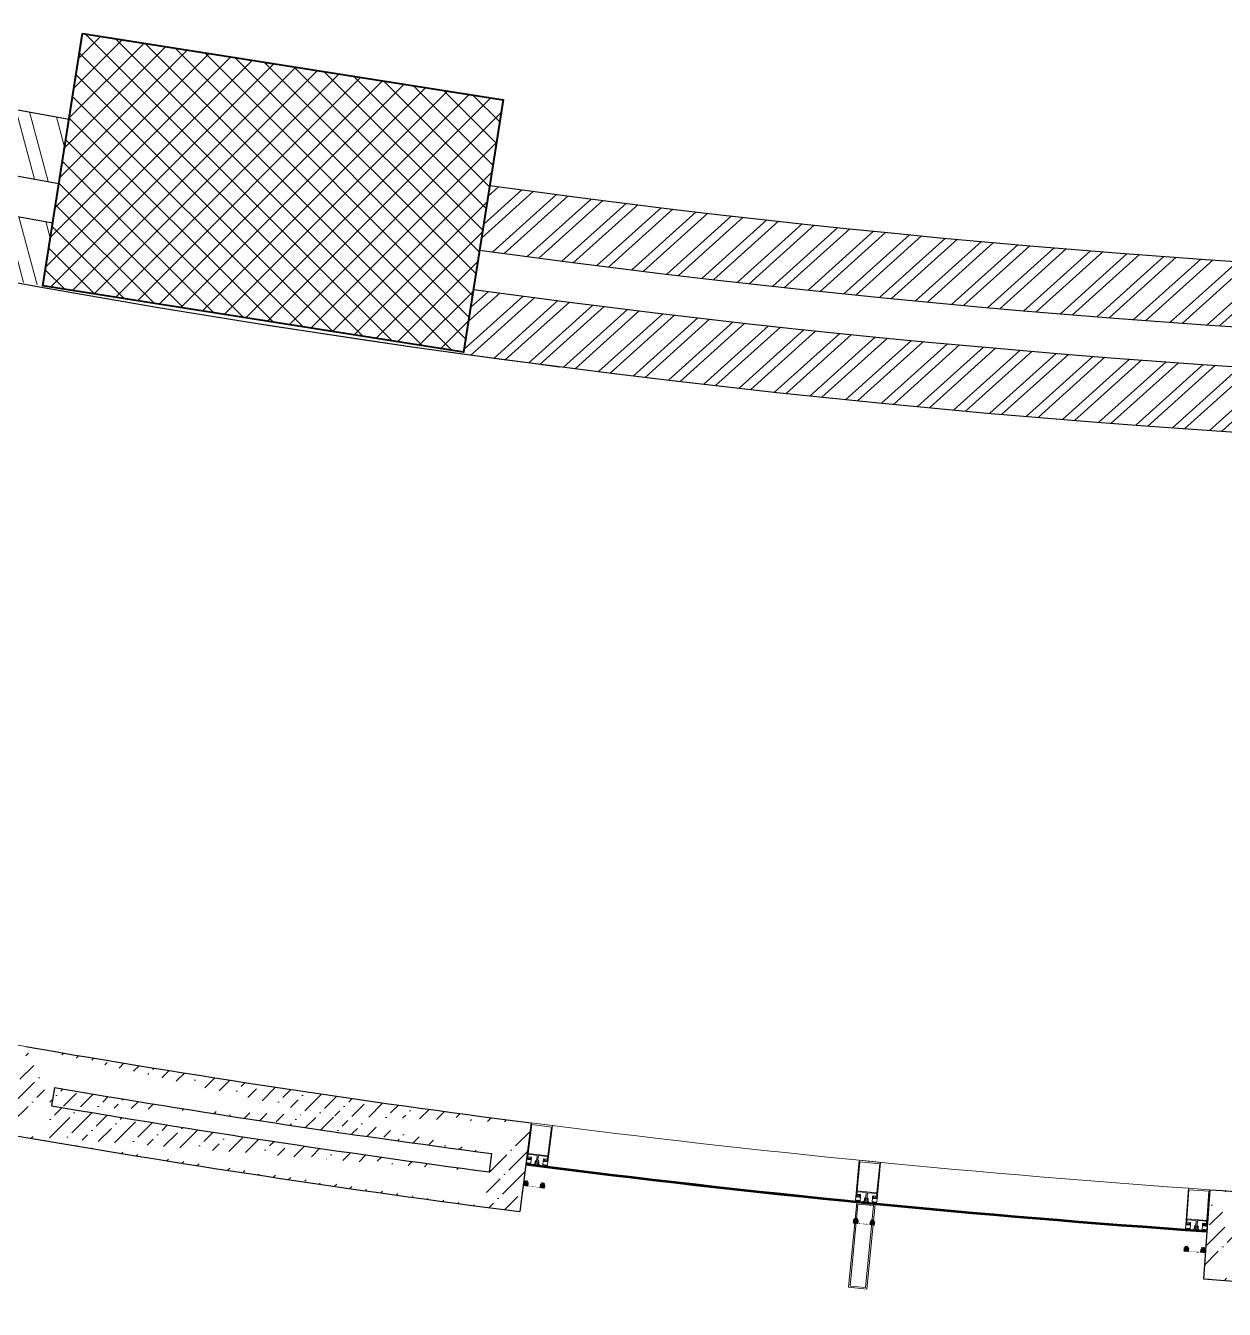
# Model space of a CAD drawing. Header units: millimetres. Extents: x 8275 to 147087, y -297470 to -191881.
# Drawn here: x 105736 to 109957, y -220217 to -215696 of the extents above; entities that cross this region are included whole.
import ezdxf

# ---------------------------------------------------------------- set-up
doc = ezdxf.new("R2010")
doc.units = ezdxf.units.MM
doc.header["$LTSCALE"] = 250
doc.header["$MEASUREMENT"] = 0
for name, color, linetype, lineweight in [('col', 6, 'Continuous', 40), ('hatch', 9, 'Continuous', 0), ('text', 7, 'Continuous', 9), ('wall', 1, 'Continuous', 30), ('win', 4, 'Continuous', 20)]:
    doc.layers.add(name, color=color, linetype=linetype, lineweight=lineweight)
pattern_1 = [(42, (335817.1, -378922.14), (-62.730994, 69.669827), []), (42, (335861.24, -378924.46), (-62.730994, 69.669827), [])]
pattern_2 = [(45, (-2190690.936, -138326.664), (23.20194126, 85.0737846), [109.375, -21.875, 0, -21.875])]

# ---------------------------------------------------------------- blocks, each defined once
blk = doc.blocks.new('A$C157F7572')
at = {"layer": 'hatch'}
h = blk.add_hatch(dxfattribs=at)
h.set_pattern_fill('ANSI37', color=256, scale=500)
h.paths.add_polyline_path([(-32609.5, 9417.4), (-31127.9, 9183.3), (-31268.4, 8294.3), (-32750, 8528.5)])
at = {"layer": 'col', "elevation": -13640.1}
blk.add_lwpolyline([(-32609.5, 9417.4), (-31127.9, 9183.3), (-31268.4, 8294.3), (-32750, 8528.5)], close=True, dxfattribs=at)

msp = doc.modelspace()

# ---------------------------------------------------------------- hatches: boundary and pattern name
at = {"layer": 'hatch'}
h = msp.add_hatch(dxfattribs=at)
h.set_pattern_fill('ANSI32', color=256, scale=350, angle=60, style=0)
h.set_pattern_definition([(105, (-2190690.94, -138326.66), (-126.777765, -33.97), []), (105, (-2190660, -138273.08), (-126.777765, -33.97), [])])
h.paths.add_polyline_path([(95115.3, -212482.3), (95345.3, -211988.2), (95345.3, -210624.8), (96706.7, -210624.8), (96810.9, -210394.8), (95115.3, -210394.8)])
edge = h.paths.add_edge_path()
edge.add_arc((112455.2, -179297), 37540.1, 243.79337, 259.87072)
edge.add_line((105853, -216251.9), (105888.9, -216024.7))
edge.add_arc((112455.2, -179297), 37310.1, 243.78571, 259.86364, ccw=False)
edge.add_line((95974.2, -212769.7), (95877.1, -212978.2))
edge = h.paths.add_edge_path()
edge.add_line((95725.5, -213303.9), (95356.9, -213132.4))
edge.add_arc((112357, -179527.8), 37660, 243.16577, 259.96707)
edge.add_line((105796.1, -216611.8), (105831.2, -216390.3))
edge.add_arc((112455.2, -179297), 37680.1, 243.79798, 259.87499, ccw=False)
edge.add_line((95818, -213105.2), (95725.5, -213303.9))
at = {"layer": 'hatch', "linetype": 'ByBlock', "ltscale": 100}
h = msp.add_hatch(dxfattribs=at)
h.set_pattern_fill('ANSI32', color=256, scale=250, angle=357)
h.set_pattern_definition(pattern_1)
h.paths.add_polyline_path([(117575.3, -216486.3), (117539.3, -216259.1, -0.068456), (107370.5, -216259), (107334.6, -216486.2, 0.068518)])
h = msp.add_hatch(dxfattribs=at)
h.set_pattern_fill('ANSI32', color=256, scale=250, angle=357)
h.set_pattern_definition(pattern_1)
h.paths.add_polyline_path([(117633.2, -216851.8), (117597.2, -216624.6, -0.068556), (107312.8, -216624.5), (107276.8, -216851.7, 0.002254), (107615.6, -216896.9, 0.066353)])
at = {"layer": 'hatch'}
h = msp.add_hatch(dxfattribs=at)
h.set_pattern_fill('ANSI36', color=256, scale=350, style=0)
h.set_pattern_definition(pattern_2)
edge = h.paths.add_edge_path()
edge.add_line((107352.3, -219857), (107352.2, -219857.2))
edge.add_line((107376.5, -219668.5), (107368.2, -219733))
edge.add_line((107516.3, -219560.7), (107476.2, -219873.1))
edge.add_line((105805.4, -219623.4), (105805.3, -219623.5))
edge.add_line((105837.9, -219436.2), (105826.8, -219500.2))
edge.add_line((105736.1, -219291.8), (105682.2, -219602.1))
edge.add_arc((112694.3, -179249.6), 40767.2, 260.31766, 262.5047)
edge.add_arc((112694.3, -179249.6), 40642.2, 260.14198, 262.68038)
edge.add_arc((112694.3, -179249.6), 40832.3, 260.31739, 262.50498)
edge.add_arc((112694.3, -179249.6), 40957.3, 260.14199, 262.68038)
h = msp.add_hatch(dxfattribs=at)
h.set_pattern_fill('ANSI36', color=256, scale=350, style=0)
h.set_pattern_definition(pattern_2)
edge = h.paths.add_edge_path()
edge.add_line((112177, -220203.6), (112177, -220203.8))
edge.add_line((112178.8, -220013.6), (112178.2, -220078.6))
edge.add_line((112305, -219890), (112302, -220205))
edge.add_line((110008.9, -220118.7), (110008.9, -220118.9))
edge.add_line((110022, -219929.2), (110017.5, -219994))
edge.add_line((109905.8, -219796.1), (109884.2, -220110.4))
edge.add_arc((112694.3, -179249.6), 40767.2, 266.24145, 268.10715)
edge.add_arc((112694.3, -179249.6), 40642.2, 266.06577, 268.10715)
edge.add_arc((112693.3, -179262.8), 40754, 268.10804, 269.27676)
edge.add_arc((112693.3, -179262.8), 40629, 268.10804, 269.4525)
edge.add_arc((112694.3, -179249.6), 40832.3, 266.24117, 268.10715)
edge.add_arc((112694.3, -179249.6), 40957.3, 266.06577, 268.10715)
edge.add_arc((112693.3, -179262.8), 40819, 268.10804, 269.27704)
edge.add_arc((112693.3, -179262.8), 40944, 268.10804, 269.4525)
at = {"layer": 'win', "extrusion": (-0.000336014, -0.002668, 0.999996)}
h = msp.add_hatch(dxfattribs=at)
h.set_pattern_fill('AR-HBONE', color=256, scale=0.411184, angle=172.8211, style=0)
h.set_pattern_definition([(217.8211452, (270594.8292, -187212.5082), (-0.290674576, -2.307775304), [4.934210527, -1.64473684]), (307.8211452, (270593.53, -187213.5168), (-0.290674576, -2.307775304), [4.934210527, -1.64473684])])
h.paths.add_polyline_path([(107495.7, -219768.2), (107495.4, -219770.2), (107500.9, -219770.9), (107501.1, -219768.9)], flags=16)
h.paths.add_polyline_path([(107559.5, -219776.2), (107559.2, -219778.3), (107553.8, -219777.6), (107554.1, -219775.6)], flags=16)
edge = h.paths.add_edge_path()
edge.add_arc((107504.1, -219783.6), 0.685, 172.8211, 352.8211, ccw=False)
edge.add_arc((107502.8, -219783.5), 0.685, 172.8211, 352.8211, ccw=False)
edge.add_arc((107501.4, -219783.3), 0.685, 172.8211, 352.8211, ccw=False)
edge.add_arc((107500, -219783.1), 0.685, 172.8211, 352.8211, ccw=False)
edge.add_arc((107498.7, -219783), 0.685, 172.8211, 352.8211, ccw=False)
edge.add_arc((107497.3, -219782.8), 0.685, 172.8211, 352.8211, ccw=False)
edge.add_arc((107496, -219782.6), 0.685, 172.8211, 352.8211, ccw=False)
edge.add_arc((107494.6, -219782.4), 0.685, 172.8211, 352.8211, ccw=False)
edge.add_arc((107493.2, -219782.3), 0.685, 172.8211, 352.8211, ccw=False)
edge.add_arc((107491.9, -219782.1), 0.685, 172.8211, 352.8211, ccw=False)
edge.add_arc((107490.5, -219781.9), 0.685, 172.8211, 352.8211, ccw=False)
edge.add_arc((107489.2, -219781.8), 0.685, 172.8211, 352.8211, ccw=False)
edge.add_line((107488.5, -219781.7), (107490, -219769.6))
edge.add_line((107490, -219769.6), (107493.8, -219770))
edge.add_line((107493.8, -219770), (107494.1, -219768))
edge.add_line((107494.1, -219768), (107492.3, -219767.8))
edge.add_line((107492.3, -219767.8), (107494.4, -219764.6))
edge.add_line((107494.4, -219764.6), (107503.2, -219765.7))
edge.add_line((107503.2, -219765.7), (107504.5, -219769.3))
edge.add_line((107504.5, -219769.3), (107502.8, -219769.1))
edge.add_line((107502.8, -219769.1), (107502.5, -219771.1))
edge.add_line((107502.5, -219771.1), (107506.3, -219771.6))
edge.add_line((107506.3, -219771.6), (107504.8, -219783.7))
edge.add_arc((107547.5, -219789), 0.685, 172.8211, 352.8211)
edge.add_arc((107548.9, -219789.2), 0.685, 172.8211, 352.8211)
edge.add_arc((107550.3, -219789.4), 0.685, 172.8211, 352.8211)
edge.add_arc((107551.6, -219789.5), 0.685, 172.8211, 352.8211)
edge.add_arc((107553, -219789.7), 0.685, 172.8211, 352.8211)
edge.add_arc((107554.3, -219789.9), 0.685, 172.8211, 352.8211)
edge.add_arc((107555.7, -219790), 0.685, 172.8211, 352.8211)
edge.add_arc((107557.1, -219790.2), 0.685, 172.8211, 352.8211)
edge.add_arc((107558.4, -219790.4), 0.685, 172.8211, 352.8211)
edge.add_arc((107559.8, -219790.6), 0.685, 172.8211, 352.8211)
edge.add_arc((107561.1, -219790.7), 0.685, 172.8211, 352.8211)
edge.add_arc((107562.5, -219790.9), 0.685, 172.8211, 352.8211)
edge.add_line((107563.2, -219791), (107564.7, -219779))
edge.add_line((107564.7, -219779), (107560.9, -219778.5))
edge.add_line((107560.9, -219778.5), (107561.1, -219776.4))
edge.add_line((107561.1, -219776.4), (107562.9, -219776.7))
edge.add_line((107562.9, -219776.7), (107561.7, -219773.1))
edge.add_line((107561.7, -219773.1), (107552.8, -219771.9))
edge.add_line((107552.8, -219771.9), (107550.7, -219775.1))
edge.add_line((107550.7, -219775.1), (107552.4, -219775.3))
edge.add_line((107552.4, -219775.3), (107552.2, -219777.4))
edge.add_line((107552.2, -219777.4), (107548.4, -219776.9))
edge.add_line((107548.4, -219776.9), (107546.9, -219788.9))
at = {"layer": 'win', "extrusion": (-0.000258614, -0.002676, 0.999996)}
h = msp.add_hatch(dxfattribs=at)
h.set_pattern_fill('AR-HBONE', color=256, scale=0.411184, angle=174.4807, style=0)
h.set_pattern_definition([(219.4806915, (270745.1246, -182634.834), (-0.223718334, -2.315225403), [4.934210527, -1.64473684]), (309.4806915, (270743.8552, -182635.8797), (-0.223718334, -2.315225403), [4.934210527, -1.64473684])])
h.paths.add_polyline_path([(108657.2, -219900.3), (108657, -219902.4), (108662.5, -219902.9), (108662.7, -219900.8)], flags=16)
h.paths.add_polyline_path([(108721.2, -219906.5), (108721, -219908.5), (108715.6, -219908), (108715.8, -219906)], flags=16)
edge = h.paths.add_edge_path()
edge.add_arc((108666.1, -219915.5), 0.685, 174.4807, 354.4807, ccw=False)
edge.add_arc((108664.7, -219915.4), 0.685, 174.4807, 354.4807, ccw=False)
edge.add_arc((108663.4, -219915.2), 0.685, 174.4807, 354.4807, ccw=False)
edge.add_arc((108662, -219915.1), 0.685, 174.4807, 354.4807, ccw=False)
edge.add_arc((108660.6, -219915), 0.685, 174.4807, 354.4807, ccw=False)
edge.add_arc((108659.3, -219914.8), 0.685, 174.4807, 354.4807, ccw=False)
edge.add_arc((108657.9, -219914.7), 0.685, 174.4807, 354.4807, ccw=False)
edge.add_arc((108656.5, -219914.6), 0.685, 174.4807, 354.4807, ccw=False)
edge.add_arc((108655.2, -219914.4), 0.685, 174.4807, 354.4807, ccw=False)
edge.add_arc((108653.8, -219914.3), 0.685, 174.4807, 354.4807, ccw=False)
edge.add_arc((108652.4, -219914.2), 0.685, 174.4807, 354.4807, ccw=False)
edge.add_arc((108651.1, -219914), 0.685, 174.4807, 354.4807, ccw=False)
edge.add_line((108650.4, -219914), (108651.6, -219901.8))
edge.add_line((108651.6, -219901.8), (108655.4, -219902.2))
edge.add_line((108655.4, -219902.2), (108655.6, -219900.1))
edge.add_line((108655.6, -219900.1), (108653.8, -219900))
edge.add_line((108653.8, -219900), (108655.8, -219896.7))
edge.add_line((108655.8, -219896.7), (108664.7, -219897.6))
edge.add_line((108664.7, -219897.6), (108666.1, -219901.2))
edge.add_line((108666.1, -219901.2), (108664.3, -219901))
edge.add_line((108664.3, -219901), (108664.1, -219903))
edge.add_line((108664.1, -219903), (108667.9, -219903.4))
edge.add_line((108667.9, -219903.4), (108666.8, -219915.6))
edge.add_arc((108709.6, -219919.6), 0.685, 174.4807, 354.4807)
edge.add_arc((108711, -219919.7), 0.685, 174.4807, 354.4807)
edge.add_arc((108712.4, -219919.9), 0.685, 174.4807, 354.4807)
edge.add_arc((108713.7, -219920), 0.685, 174.4807, 354.4807)
edge.add_arc((108715.1, -219920.1), 0.685, 174.4807, 354.4807)
edge.add_arc((108716.5, -219920.3), 0.685, 174.4807, 354.4807)
edge.add_arc((108717.8, -219920.4), 0.685, 174.4807, 354.4807)
edge.add_arc((108719.2, -219920.5), 0.685, 174.4807, 354.4807)
edge.add_arc((108720.6, -219920.7), 0.685, 174.4807, 354.4807)
edge.add_arc((108721.9, -219920.8), 0.685, 174.4807, 354.4807)
edge.add_arc((108723.3, -219920.9), 0.685, 174.4807, 354.4807)
edge.add_arc((108724.7, -219921.1), 0.685, 174.4807, 354.4807)
edge.add_line((108725.3, -219921.1), (108726.5, -219909.1))
edge.add_line((108726.5, -219909.1), (108722.7, -219908.7))
edge.add_line((108722.7, -219908.7), (108722.9, -219906.6))
edge.add_line((108722.9, -219906.6), (108724.7, -219906.8))
edge.add_line((108724.7, -219906.8), (108723.3, -219903.2))
edge.add_line((108723.3, -219903.2), (108714.5, -219902.4))
edge.add_line((108714.5, -219902.4), (108712.4, -219905.6))
edge.add_line((108712.4, -219905.6), (108714.1, -219905.8))
edge.add_line((108714.1, -219905.8), (108714, -219907.9))
edge.add_line((108714, -219907.9), (108710.1, -219907.5))
edge.add_line((108710.1, -219907.5), (108709, -219919.5))
at = {"layer": 'win', "extrusion": (-0.000190026, -0.002682, 0.999996)}
h = msp.add_hatch(dxfattribs=at)
h.set_pattern_fill('AR-HBONE', color=256, scale=0.411184, angle=175.9474, style=0)
h.set_pattern_definition([(220.9473691, (270902.3263, -178597.0997), (-0.164385554, -2.320193085), [4.934210527, -1.64473684]), (310.9473691, (270901.084, -178598.1776), (-0.164385554, -2.320193085), [4.934210527, -1.64473684])])
h.paths.add_polyline_path([(109821.4, -219999.1), (109821.2, -220001.1), (109826.7, -220001.5), (109826.8, -219999.5)], flags=16)
h.paths.add_polyline_path([(109885.5, -220003.6), (109885.4, -220005.7), (109879.9, -220005.3), (109880, -220003.2)], flags=16)
edge = h.paths.add_edge_path()
edge.add_arc((109830.6, -220014), 0.685, 175.9474, 355.9474, ccw=False)
edge.add_arc((109829.2, -220013.9), 0.685, 175.9474, 355.9474, ccw=False)
edge.add_arc((109827.9, -220013.9), 0.685, 175.9474, 355.9474, ccw=False)
edge.add_arc((109826.5, -220013.8), 0.685, 175.9474, 355.9474, ccw=False)
edge.add_arc((109825.1, -220013.7), 0.685, 175.9474, 355.9474, ccw=False)
edge.add_arc((109823.8, -220013.6), 0.685, 175.9474, 355.9474, ccw=False)
edge.add_arc((109822.4, -220013.5), 0.685, 175.9474, 355.9474, ccw=False)
edge.add_arc((109821, -220013.4), 0.685, 175.9474, 355.9474, ccw=False)
edge.add_arc((109819.7, -220013.3), 0.685, 175.9474, 355.9474, ccw=False)
edge.add_arc((109818.3, -220013.2), 0.685, 175.9474, 355.9474, ccw=False)
edge.add_arc((109816.9, -220013.1), 0.685, 175.9474, 355.9474, ccw=False)
edge.add_arc((109815.6, -220013), 0.685, 175.9474, 355.9474, ccw=False)
edge.add_line((109814.9, -220012.9), (109815.8, -220000.8))
edge.add_line((109815.8, -220000.8), (109819.6, -220001))
edge.add_line((109819.6, -220001), (109819.7, -219999))
edge.add_line((109819.7, -219999), (109817.9, -219998.8))
edge.add_line((109817.9, -219998.8), (109819.8, -219995.5))
edge.add_line((109819.8, -219995.5), (109828.7, -219996.2))
edge.add_line((109828.7, -219996.2), (109830.3, -219999.7))
edge.add_line((109830.3, -219999.7), (109828.5, -219999.6))
edge.add_line((109828.5, -219999.6), (109828.3, -220001.6))
edge.add_line((109828.3, -220001.6), (109832.2, -220001.9))
edge.add_line((109832.2, -220001.9), (109831.3, -220014.1))
edge.add_arc((109874.3, -220017.1), 0.685, 175.9474, 355.9474)
edge.add_arc((109875.6, -220017.1), 0.685, 175.9474, 355.9474)
edge.add_arc((109877, -220017.2), 0.685, 175.9474, 355.9474)
edge.add_arc((109878.4, -220017.3), 0.685, 175.9474, 355.9474)
edge.add_arc((109879.7, -220017.4), 0.685, 175.9474, 355.9474)
edge.add_arc((109881.1, -220017.5), 0.685, 175.9474, 355.9474)
edge.add_arc((109882.5, -220017.6), 0.685, 175.9474, 355.9474)
edge.add_arc((109883.8, -220017.7), 0.685, 175.9474, 355.9474)
edge.add_arc((109885.2, -220017.8), 0.685, 175.9474, 355.9474)
edge.add_arc((109886.6, -220017.9), 0.685, 175.9474, 355.9474)
edge.add_arc((109887.9, -220018), 0.685, 175.9474, 355.9474)
edge.add_arc((109889.3, -220018.1), 0.685, 175.9474, 355.9474)
edge.add_line((109890, -220018.2), (109890.8, -220006.1))
edge.add_line((109890.8, -220006.1), (109887, -220005.8))
edge.add_line((109887, -220005.8), (109887.2, -220003.8))
edge.add_line((109887.2, -220003.8), (109888.9, -220003.9))
edge.add_line((109888.9, -220003.9), (109887.5, -220000.3))
edge.add_line((109887.5, -220000.3), (109878.6, -219999.7))
edge.add_line((109878.6, -219999.7), (109876.6, -220003))
edge.add_line((109876.6, -220003), (109878.4, -220003.1))
edge.add_line((109878.4, -220003.1), (109878.3, -220005.2))
edge.add_line((109878.3, -220005.2), (109874.4, -220004.9))
edge.add_line((109874.4, -220004.9), (109873.6, -220017))

# ---------------------------------------------------------------- linework, layer by layer
at = {"layer": 'wall'}
for p, q in [((105837.9, -219436.2, -27227.9), (105826.8, -219500.2, -27227.9)), ((107516.3, -219560.7, -27227.9), (107476.2, -219873.1, -27227.9)), ((105805.4, -219623.4, -27227.9), (105805.3, -219623.5, -27227.9)), ((107376.5, -219668.5, -27227.9), (107368.2, -219733, -27227.9)), ((109905.8, -219796.1, -27227.9), (109884.2, -220110.4, -27227.9)), ((107352.3, -219857, -27227.9), (107352.2, -219857.2, -27227.9))]:
    msp.add_line(p, q, dxfattribs=at)
for centre, radius, start, end in [((112455.2, -179297, -70506.2), 37310.1, 243.78571, 259.86364), ((112455.2, -179297, -70506.2), 37540.1, 243.79337, 259.87072), ((112455.2, -179297, -70506.2), 37910.1, 242.78078, 262.66561), ((112455.2, -179297, -70506.2), 37680.1, 243.79798, 259.87499), ((112455.2, -179297, -70506.2), 37310.1, 262.16729, 277.83229), ((112455.2, -179297, -70506.2), 37540.1, 262.16026, 277.83951), ((112455.2, -179297, -70506.2), 37680.1, 262.15602, 277.84386), ((112455.2, -179297, -70506.2), 37910.1, 261.01879, 279.00221), ((112694.3, -179249.6, -30639.5), 40642.2, 260.14198, 262.68038), ((112694.3, -179249.6, -30639.5), 40767.2, 260.31766, 262.5047), ((112694.3, -179249.6, -30639.5), 40832.3, 260.31739, 262.50498), ((112694.3, -179249.6, -30639.5), 40957.3, 260.14199, 262.68038), ((112694.3, -179249.6, -30639.5), 40642.2, 266.06577, 268.10715), ((112694.3, -179249.6, -30639.5), 40957.3, 266.06577, 268.10715)]:
    msp.add_arc(centre, radius, start, end, dxfattribs=at)
at = {"layer": 'win', "extrusion": (-0.000336014, -0.002668, 0.999996)}
for p, q in [((107525.7, -219711.6, -27227.9), (107524.1, -219712.8, -27227.9)), ((107525.1, -219704.7, -27227.9), (107526.3, -219706.2, -27227.9)), ((107526.3, -219706.2, -27227.9), (107525.7, -219711.6, -27227.9)), ((107545.4, -219708.6, -27227.9), (107544.7, -219714, -27227.9)), ((107544.7, -219714, -27227.9), (107545.9, -219715.6, -27227.9)), ((107546.9, -219707.4, -27227.9), (107545.4, -219708.6, -27227.9))]:
    msp.add_line(p, q, dxfattribs=at)
at = {"layer": 'win', "extrusion": (-0.000258614, -0.002676, 0.999996)}
for p, q in [((108685.5, -219843.1, -27227.9), (108684, -219844.3, -27227.9)), ((108684.8, -219836.1, -27227.9), (108686, -219837.6, -27227.9)), ((108686, -219837.6, -27227.9), (108685.5, -219843.1, -27227.9)), ((108705.1, -219839.4, -27227.9), (108704.6, -219844.9, -27227.9)), ((108704.6, -219844.9, -27227.9), (108705.8, -219846.4, -27227.9)), ((108706.6, -219838.2, -27227.9), (108705.1, -219839.4, -27227.9))]:
    msp.add_line(p, q, dxfattribs=at)
at = {"layer": 'win', "extrusion": (-0.000190026, -0.002682, 0.999996)}
for p, q in [((109848.2, -219941, -27227.9), (109846.7, -219942.3, -27227.9)), ((109847.3, -219934.1, -27227.9), (109848.5, -219935.5, -27227.9)), ((109848.5, -219935.5, -27227.9), (109848.2, -219941, -27227.9)), ((109867.7, -219936.9, -27227.9), (109867.3, -219942.4, -27227.9)), ((109867.3, -219942.4, -27227.9), (109868.6, -219943.8, -27227.9)), ((109869.1, -219935.6, -27227.9), (109867.7, -219936.9, -27227.9))]:
    msp.add_line(p, q, dxfattribs=at)
at = {"layer": 'win', "extrusion": (-0.000336014, -0.002668, 0.999996), "elevation": -30133.7}
msp.add_lwpolyline([(107528.9, -219783.8), (107529.4, -219784.5), (107528.8, -219784.9), (107528.4, -219787.7), (107528.9, -219788.3), (107528.3, -219788.7), (107527.9, -219791.5), (107528.4, -219792.1, 0.960671), (107532, -219792.4), (107533.5, -219779.9, 0.198912), (107533, -219778.1), (107530.1, -219774.3, -0.198912), (107529.6, -219772.5), (107531.6, -219756.8), (107561.8, -219760.6, -0.414214), (107563.9, -219763.4), (107563.4, -219767.3, -0.414214), (107560.7, -219769.5), (107552, -219768.4, 0.414214), (107549.2, -219770.5), (107548.4, -219776.9), (107552.2, -219777.4), (107552.5, -219775.4), (107550.7, -219775.1), (107551.1, -219771.7), (107563.4, -219773.3), (107563, -219776.7), (107561.2, -219776.5), (107560.9, -219778.5), (107564.7, -219779), (107580.8, -219651.3), (107506, -219641.8), (107489.9, -219769.5), (107493.8, -219770), (107494, -219768), (107492.2, -219767.8), (107492.7, -219764.4), (107504.9, -219765.9), (107504.5, -219769.3), (107502.7, -219769.1), (107502.5, -219771.1), (107506.3, -219771.6), (107507.1, -219765.2, 0.414214), (107504.9, -219762.5), (107496.2, -219761.4, -0.414214), (107494.1, -219758.6), (107494.6, -219754.7, -0.414214), (107497.3, -219752.5), (107527.5, -219756.3), (107525.6, -219772, -0.198912), (107524.6, -219773.6), (107520.9, -219776.5, 0.198912), (107519.9, -219778.2), (107518.4, -219790.7, 0.960671), (107521.9, -219791.3), (107522.5, -219790.8), (107522.8, -219788.1), (107522.4, -219787.4), (107523, -219787), (107523.3, -219784.3), (107522.8, -219783.6), (107523.5, -219783.2), (107523.8, -219780.4), (107523.3, -219779.8), (107527, -219777), (107529.9, -219780.7), (107529.2, -219781.1)], format="xyb", close=True, dxfattribs=at)
for points in [[(107508.1, -219647.6), (107495.2, -219749.5), (107564.6, -219758.2), (107577.4, -219656.4)], [(107495.7, -219768.2), (107495.4, -219770.2), (107500.9, -219770.9), (107501.1, -219768.9)], [(107559.5, -219776.2), (107559.2, -219778.3), (107553.8, -219777.6), (107554.1, -219775.6)]]:
    msp.add_lwpolyline(points, close=True, dxfattribs=at)
at = {"layer": 'win', "extrusion": (-0.000336014, -0.002668, 0.999996), "elevation": -30135}
for points in [[(107504.8, -219783.7, -1), (107503.4, -219783.6, -1), (107502.1, -219783.4, -1), (107500.7, -219783.2, -1), (107499.4, -219783, -1), (107498, -219782.9, -1), (107496.6, -219782.7, -1), (107495.3, -219782.5, -1), (107493.9, -219782.4, -1), (107492.6, -219782.2, -1), (107491.2, -219782, -1), (107489.8, -219781.8, -1), (107488.5, -219781.7), (107490, -219769.6), (107493.8, -219770), (107494, -219768), (107492.3, -219767.8), (107494.4, -219764.6), (107503.2, -219765.7), (107504.5, -219769.3), (107502.7, -219769.1), (107502.5, -219771.1), (107506.3, -219771.6), (107504.8, -219783.7)], [(107546.9, -219788.9, 1), (107548.2, -219789.1, 1), (107549.6, -219789.3, 1), (107550.9, -219789.4, 1), (107552.3, -219789.6, 1), (107553.7, -219789.8, 1), (107555, -219790, 1), (107556.4, -219790.1, 1), (107557.7, -219790.3, 1), (107559.1, -219790.5, 1), (107560.5, -219790.6, 1), (107561.8, -219790.8, 1), (107563.2, -219791), (107564.7, -219779), (107560.9, -219778.5), (107561.1, -219776.4), (107562.9, -219776.7), (107561.7, -219773.1), (107552.8, -219771.9), (107550.7, -219775.1), (107552.4, -219775.3), (107552.2, -219777.4), (107548.4, -219776.9), (107546.9, -219788.9)]]:
    msp.add_lwpolyline(points, format="xyb", dxfattribs=at)
at = {"layer": 'win', "extrusion": (-0.000258614, -0.002676, 0.999996), "elevation": -30079.5}
msp.add_lwpolyline([(108690.9, -219915), (108691.4, -219915.6), (108690.8, -219916.1), (108690.5, -219918.8), (108691, -219919.4), (108690.4, -219919.9), (108690.1, -219922.6), (108690.6, -219923.2, 0.960671), (108694.2, -219923.4), (108695.4, -219910.9, 0.198912), (108694.8, -219909.1), (108691.8, -219905.4, -0.198912), (108691.3, -219903.6), (108692.8, -219887.9), (108723.1, -219890.8, -0.414214), (108725.3, -219893.5), (108724.9, -219897.5, -0.414214), (108722.2, -219899.7), (108713.5, -219898.9, 0.414214), (108710.8, -219901.1), (108710.2, -219907.5), (108714, -219907.9), (108714.2, -219905.8), (108712.4, -219905.6), (108712.8, -219902.2), (108725, -219903.4), (108724.7, -219906.8), (108722.9, -219906.7), (108722.7, -219908.7), (108726.6, -219909.1), (108738.9, -219781), (108663.9, -219773.7), (108651.5, -219901.8), (108655.3, -219902.2), (108655.5, -219900.1), (108653.8, -219900), (108654.1, -219896.6), (108666.4, -219897.7), (108666, -219901.2), (108664.3, -219901), (108664.1, -219903), (108667.9, -219903.4), (108668.5, -219897, 0.414214), (108666.3, -219894.3), (108657.6, -219893.5, -0.414214), (108655.3, -219890.8), (108655.7, -219886.8, -0.414214), (108658.4, -219884.6), (108688.7, -219887.5), (108687.2, -219903.2, -0.198912), (108686.3, -219904.9), (108682.6, -219907.9, 0.198912), (108681.8, -219909.6), (108680.5, -219922.1, 0.960671), (108684.1, -219922.6), (108684.7, -219922.1), (108684.9, -219919.4), (108684.4, -219918.8), (108685, -219918.3), (108685.3, -219915.5), (108684.8, -219914.9), (108685.4, -219914.5), (108685.7, -219911.7), (108685.2, -219911.1), (108688.8, -219908.2), (108691.7, -219911.8), (108691.1, -219912.3)], format="xyb", close=True, dxfattribs=at)
for points in [[(108666.1, -219779.4), (108656.2, -219881.6), (108725.8, -219888.3), (108735.7, -219786.1)], [(108657.2, -219900.3), (108657, -219902.4), (108662.5, -219902.9), (108662.7, -219900.8)], [(108721.2, -219906.5), (108721, -219908.5), (108715.6, -219908), (108715.8, -219906)]]:
    msp.add_lwpolyline(points, close=True, dxfattribs=at)
at = {"layer": 'win', "extrusion": (-0.000258614, -0.002676, 0.999996), "elevation": -30080.8}
for points in [[(108666.8, -219915.6, -1), (108665.4, -219915.4, -1), (108664, -219915.3, -1), (108662.7, -219915.2, -1), (108661.3, -219915, -1), (108660, -219914.9, -1), (108658.6, -219914.8, -1), (108657.2, -219914.6, -1), (108655.9, -219914.5, -1), (108654.5, -219914.4, -1), (108653.1, -219914.2, -1), (108651.8, -219914.1, -1), (108650.4, -219914), (108651.6, -219901.8), (108655.3, -219902.2), (108655.5, -219900.1), (108653.8, -219900), (108655.8, -219896.7), (108664.7, -219897.6), (108666.1, -219901.2), (108664.3, -219901), (108664.1, -219903), (108667.9, -219903.4), (108666.8, -219915.6)], [(108709, -219919.5, 1), (108710.3, -219919.7, 1), (108711.7, -219919.8, 1), (108713.1, -219919.9, 1), (108714.4, -219920.1, 1), (108715.8, -219920.2, 1), (108717.2, -219920.3, 1), (108718.5, -219920.5, 1), (108719.9, -219920.6, 1), (108721.2, -219920.7, 1), (108722.6, -219920.9, 1), (108724, -219921, 1), (108725.3, -219921.1), (108726.5, -219909.1), (108722.7, -219908.7), (108722.9, -219906.6), (108724.7, -219906.8), (108723.3, -219903.2), (108714.5, -219902.4), (108712.4, -219905.6), (108714.1, -219905.8), (108714, -219907.9), (108710.1, -219907.5), (108709, -219919.5)]]:
    msp.add_lwpolyline(points, format="xyb", dxfattribs=at)
at = {"layer": 'win', "extrusion": (-0.000190026, -0.002682, 0.999996), "elevation": -30124.5}
msp.add_lwpolyline([(109855.4, -220012.9), (109855.9, -220013.5), (109855.3, -220014), (109855.1, -220016.7), (109855.6, -220017.3), (109855, -220017.8), (109854.8, -220020.6), (109855.3, -220021.2, 0.960671), (109858.9, -220021.3), (109859.8, -220008.7, 0.198912), (109859.2, -220006.9), (109856.1, -220003.3, -0.198912), (109855.5, -220001.5), (109856.6, -219985.8), (109887, -219987.9, -0.414214), (109889.2, -219990.6), (109889, -219994.5, -0.414214), (109886.3, -219996.8), (109877.6, -219996.2, 0.414214), (109874.9, -219998.5), (109874.5, -220004.9), (109878.3, -220005.2), (109878.5, -220003.1), (109876.7, -220003), (109876.9, -219999.6), (109889.2, -220000.5), (109889, -220003.9), (109887.2, -220003.8), (109887.1, -220005.8), (109890.9, -220006.1), (109900, -219877.7), (109824.8, -219872.4), (109815.7, -220000.8), (109819.5, -220001), (109819.7, -219999), (109817.9, -219998.8), (109818.1, -219995.4), (109830.4, -219996.3), (109830.2, -219999.7), (109828.4, -219999.6), (109828.3, -220001.6), (109832.1, -220001.9), (109832.6, -219995.5, 0.414214), (109830.3, -219992.9), (109821.5, -219992.2, -0.414214), (109819.2, -219989.6), (109819.5, -219985.6, -0.414214), (109822.2, -219983.3), (109852.5, -219985.5), (109851.4, -220001.2, -0.198912), (109850.5, -220002.9), (109847, -220006, 0.198912), (109846.1, -220007.7), (109845.2, -220020.3, 0.960671), (109848.8, -220020.7), (109849.4, -220020.2), (109849.6, -220017.4), (109849, -220016.9), (109849.6, -220016.3), (109849.8, -220013.6), (109849.3, -220013), (109849.9, -220012.5), (109850.1, -220009.8), (109849.6, -220009.2), (109853.1, -220006.1), (109856.2, -220009.7), (109855.6, -220010.2)], format="xyb", close=True, dxfattribs=at)
for points in [[(109827.1, -219878), (109819.9, -219980.4), (109889.6, -219985.4), (109896.9, -219883)], [(109821.4, -219999.1), (109821.2, -220001.1), (109826.7, -220001.5), (109826.8, -219999.5)], [(109885.5, -220003.6), (109885.4, -220005.7), (109879.9, -220005.3), (109880, -220003.2)]]:
    msp.add_lwpolyline(points, close=True, dxfattribs=at)
at = {"layer": 'win', "elevation": -30641.2}
for points in [[(108698.5, -220146), (108727.4, -219847.4), (108662.7, -219841.1), (108633.8, -220139.7)], [(108694, -220140.5), (108721.9, -219851.9), (108667.2, -219846.6), (108639.3, -220135.2)]]:
    msp.add_lwpolyline(points, close=True, dxfattribs=at)
at = {"layer": 'win', "extrusion": (-0.000190026, -0.002682, 0.999996), "elevation": -30125.9}
for points in [[(109831.3, -220014.1, -1), (109829.9, -220014, -1), (109828.6, -220013.9, -1), (109827.2, -220013.8, -1), (109825.8, -220013.7, -1), (109824.5, -220013.6, -1), (109823.1, -220013.5, -1), (109821.7, -220013.4, -1), (109820.4, -220013.3, -1), (109819, -220013.2, -1), (109817.6, -220013.1, -1), (109816.3, -220013, -1), (109814.9, -220012.9), (109815.8, -220000.8), (109819.5, -220001), (109819.7, -219999), (109817.9, -219998.8), (109819.8, -219995.5), (109828.7, -219996.2), (109830.3, -219999.7), (109828.4, -219999.6), (109828.3, -220001.6), (109832.2, -220001.9), (109831.3, -220014.1)], [(109873.6, -220017, 1), (109874.9, -220017.1, 1), (109876.3, -220017.2, 1), (109877.7, -220017.3, 1), (109879, -220017.4, 1), (109880.4, -220017.5, 1), (109881.8, -220017.6, 1), (109883.1, -220017.7, 1), (109884.5, -220017.8, 1), (109885.9, -220017.9, 1), (109887.2, -220018, 1), (109888.6, -220018.1, 1), (109890, -220018.2), (109890.8, -220006.1), (109887, -220005.8), (109887.2, -220003.8), (109888.9, -220003.9), (109887.5, -220000.3), (109878.6, -219999.7), (109876.6, -220003), (109878.4, -220003.1), (109878.3, -220005.2), (109874.4, -220004.9), (109873.6, -220017)]]:
    msp.add_lwpolyline(points, format="xyb", dxfattribs=at)
at = {"layer": 'win'}
for radius, start, end in [(40642.2, 256.75659, 260.14198), (40642.2, 262.68038, 266.06577), (40792.2, 262.68038, 266.06577), (40791.2, 262.68038, 266.06577), (40790.2, 262.68038, 266.06577), (40789.2, 262.68038, 266.06577), (40788.2, 262.68038, 266.06577), (40787.2, 262.68038, 266.06577), (40786.2, 262.68038, 266.06577)]:
    msp.add_arc((112694.3, -179249.6, -30639.5), radius, start, end, dxfattribs=at)
at = {"layer": 'win', "extrusion": (-0.000336014, -0.002668, 0.999996)}
for centre, radius, start, end in [((107517.8, -219849.9, -30135), 56, 71.5353, 94.1069), ((107517.5, -219852.6, -30135), 59.5, 73.1936, 92.4487), ((107517.2, -219830.2, -30135), 38.2, 87.6273, 92.6531), ((107517.4, -219853.5, -30135), 61, 73.7701, 91.8722), ((107516.7, -219810.2, -30135), 18.7, 84.2831, 93.5825), ((107515.6, -219814.2, -30135), 23.7, 83.4038, 90.053), ((107516.7, -219802.9, -30135), 11.8, 82.0908, 95.7425), ((107493.2, -220045.2, -30135), 254.6, 82.0107, 83.6316), ((107515.2, -219870.8, -30135), 79.4, 80.387, 85.2553), ((107517.4, -219853, -30135), 62, 79.8329, 85.8094), ((107521, -219824.8, -30135), 34.1, 78.2083, 87.434), ((107526, -219820.4, -30135), 27.3, 71.8503, 78.8509), ((107528, -219814.7, -30135), 21.7, 72.4479, 80.3791), ((107530.9, -219802.2, -30135), 9.46, 66.946, 84.1), ((107529.5, -219807.8, -30135), 15.6, 70.684, 80.8175)]:
    msp.add_arc(centre, radius, start, end, dxfattribs=at)
at = {"layer": 'win', "extrusion": (-0.000258614, -0.002676, 0.999996)}
for centre, radius, start, end in [((108681.7, -219981.3, -30080.8), 56, 73.1949, 95.7665), ((108681.4, -219984, -30080.8), 59.5, 74.8531, 94.1083), ((108681.4, -219984.9, -30080.8), 61, 75.4296, 93.5317), ((108679.4, -219941.7, -30080.8), 18.7, 85.9427, 95.242), ((108680.5, -219961.6, -30080.8), 38.2, 89.2869, 94.3126), ((108678.5, -219945.7, -30080.8), 23.7, 85.0634, 91.7126), ((108679.3, -219934.3, -30080.8), 11.8, 83.7503, 97.402), ((108662.8, -220177.2, -30080.8), 254.6, 83.6702, 85.2912), ((108679.7, -220002.3, -30080.8), 79.4, 82.0465, 86.9149), ((108681.4, -219984.5, -30080.8), 62, 81.4924, 87.4689), ((108684.1, -219956.1, -30080.8), 34.1, 79.8679, 89.0935), ((108689, -219951.6, -30080.8), 27.3, 73.5099, 80.5105), ((108690.8, -219945.8, -30080.8), 21.7, 74.1074, 82.0387), ((108693.4, -219933.3, -30080.8), 9.46, 68.6056, 85.7595), ((108692.1, -219938.9, -30080.8), 15.6, 72.3435, 82.4771)]:
    msp.add_arc(centre, radius, start, end, dxfattribs=at)
at = {"layer": 'win', "extrusion": (-0.000190026, -0.002682, 0.999996)}
for centre, radius, start, end in [((109847.9, -220079.5, -30125.9), 56, 74.6616, 97.2332), ((109847.7, -220082.2, -30125.9), 59.5, 76.3198, 95.5749), ((109844.6, -220039.9, -30125.9), 18.7, 87.4094, 96.7087), ((109846.2, -220059.8, -30125.9), 38.2, 90.7535, 95.7793), ((109847.7, -220083, -30125.9), 61, 76.8963, 94.9984), ((109843.8, -220043.9, -30125.9), 23.7, 86.53, 93.1792), ((109844.3, -220032.6, -30125.9), 11.8, 85.217, 98.8687), ((109834, -220275.8, -30125.9), 254.6, 85.1369, 86.7578), ((109846.4, -220100.5, -30125.9), 79.4, 83.5132, 88.3816), ((109847.7, -220082.6, -30125.9), 62, 82.9591, 88.9356), ((109849.7, -220054.2, -30125.9), 34.1, 81.3345, 90.5602), ((109854.4, -220049.6, -30125.9), 27.3, 74.9765, 81.9771), ((109856.1, -220043.7, -30125.9), 21.7, 75.5741, 83.5054), ((109858.4, -220031.2, -30125.9), 9.46, 70.0722, 87.2262), ((109857.3, -220036.8, -30125.9), 15.6, 73.8102, 83.9438)]:
    msp.add_arc(centre, radius, start, end, dxfattribs=at)

# ---------------------------------------------------------------- block references
at = {"layer": 'text'}
msp.add_blockref('A$C157F7572', (138546.1, -225140.3, -27227.9), dxfattribs=at)

doc.saveas('drawing.dxf')
